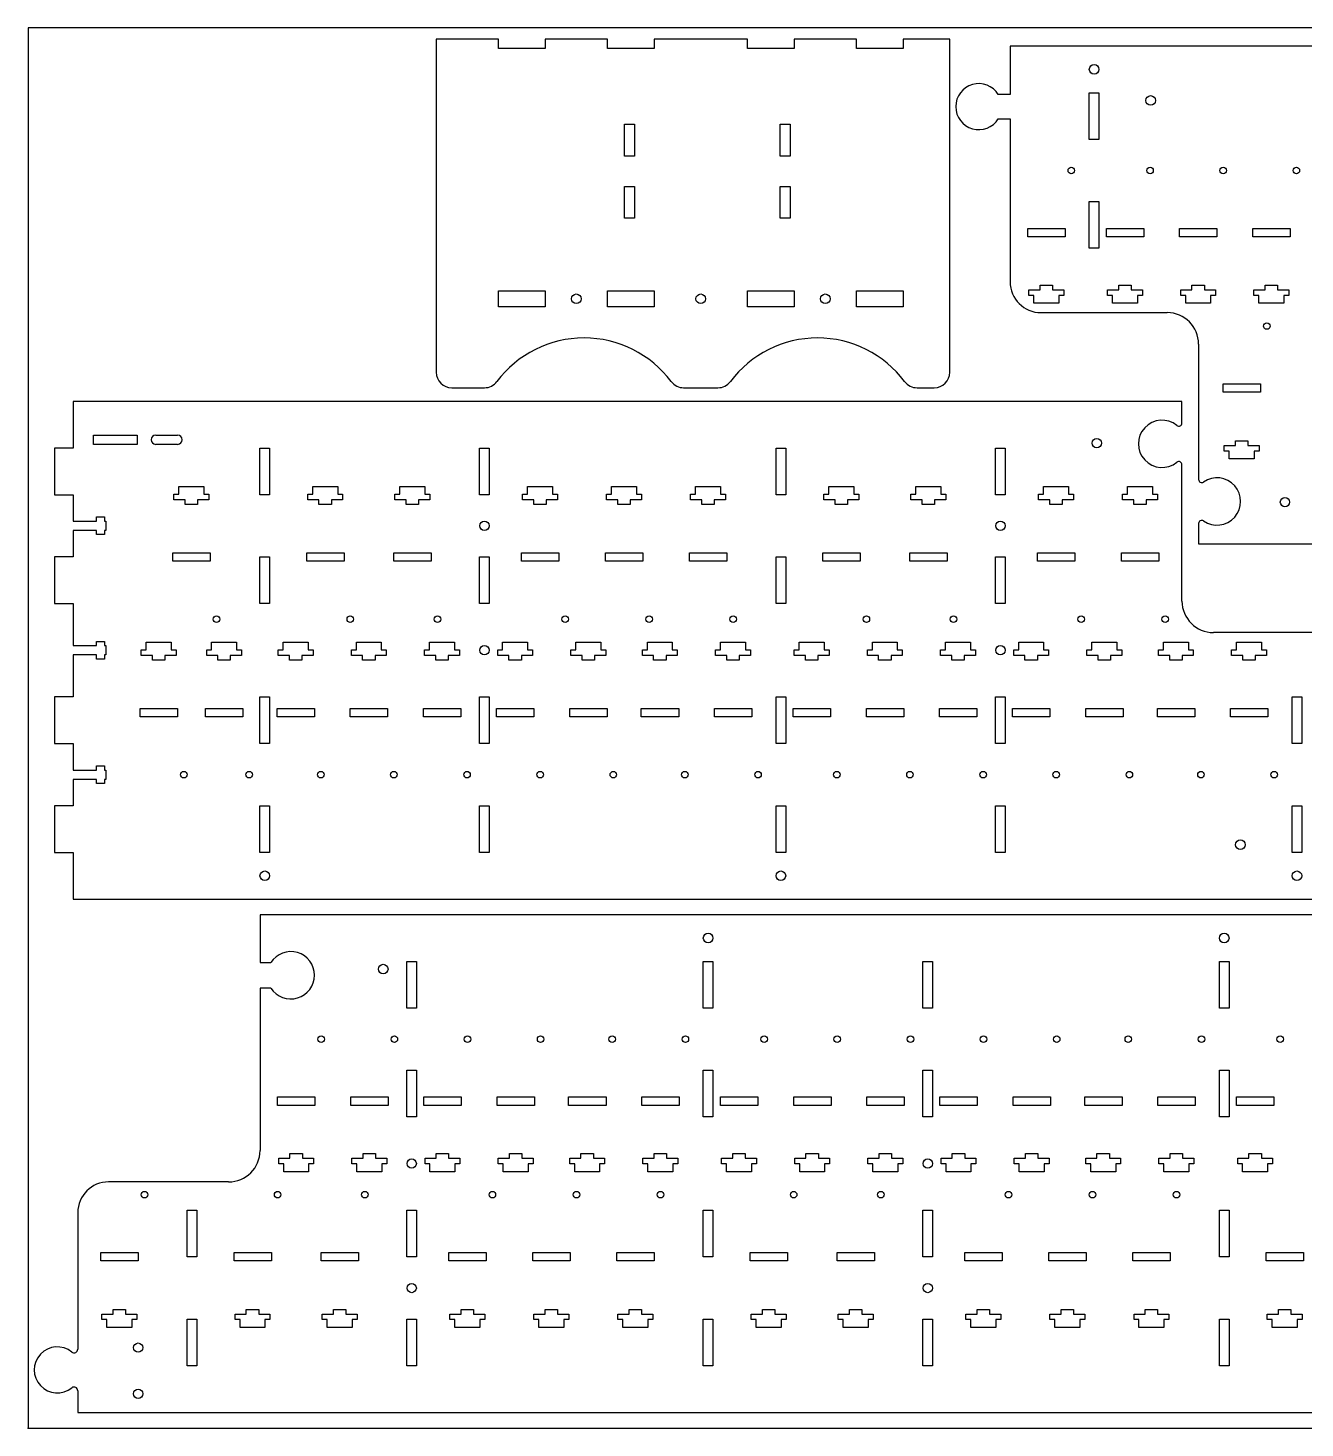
# Model space of a CAD drawing. Header units: centimetres. Extents: x 0 to 80, y 0 to 45.
# Drawn here: x 0 to 41.03, y 0 to 45 of the extents above; entities that cross this region are included whole.
import ezdxf

# ---------------------------------------------------------------- set-up
doc = ezdxf.new("R2010")
doc.units = ezdxf.units.CM
doc.header["$MEASUREMENT"] = 0
doc.layers.add('6mm cut 1 v4_Laser Cutter Base Outline', color=7, linetype='Continuous')
doc.layers.add('6mm cut 1 v4_Sketch4', color=7, linetype='Continuous')

msp = doc.modelspace()

# ---------------------------------------------------------------- linework, layer by layer
at = {"layer": '6mm cut 1 v4_Laser Cutter Base Outline'}
for p, q in [((0, 45), (0, 0)), ((80, 45), (0, 45)), ((0, 0), (80, 0))]:
    msp.add_line(p, q, dxfattribs=at)
msp.add_point((0, 0), dxfattribs=at)
at = {"layer": '6mm cut 1 v4_Sketch4'}
for p, q in [((15.115, 44.636), (13.115, 44.636)), ((13.115, 44.636), (13.115, 33.936)), ((15.115, 44.336), (15.115, 44.636)), ((16.615, 44.636), (16.615, 44.336)), ((18.615, 44.636), (16.615, 44.636)), ((18.615, 44.336), (18.615, 44.636)), ((23.115, 44.636), (20.115, 44.636)), ((20.115, 44.636), (20.115, 44.336)), ((23.115, 44.336), (23.115, 44.636)), ((24.615, 44.636), (24.615, 44.336)), ((26.615, 44.636), (24.615, 44.636)), ((26.615, 44.336), (26.615, 44.636)), ((29.615, 44.636), (28.115, 44.636)), ((28.115, 44.636), (28.115, 44.336)), ((29.615, 33.936), (29.615, 44.636)), ((16.615, 44.336), (15.115, 44.336)), ((20.115, 44.336), (18.615, 44.336)), ((24.615, 44.336), (23.115, 44.336)), ((28.115, 44.336), (26.615, 44.336)), ((31.555, 44.42), (31.555, 42.862)), ((72.8, 44.42), (31.555, 44.42)), ((31.555, 42.862), (31.174, 42.862)), ((34.098, 41.42), (34.098, 42.92)), ((34.098, 42.92), (34.408, 42.92)), ((34.408, 42.92), (34.408, 41.42)), ((19.165, 41.904), (19.485, 41.904)), ((19.165, 40.884), (19.165, 41.904)), ((19.485, 41.904), (19.485, 40.884)), ((24.165, 41.904), (24.485, 41.904)), ((24.165, 40.884), (24.165, 41.904)), ((24.485, 41.904), (24.485, 40.884)), ((31.174, 42.082), (31.555, 42.082)), ((31.555, 42.082), (31.555, 36.841)), ((34.408, 41.42), (34.098, 41.42)), ((19.485, 40.884), (19.165, 40.884)), ((24.485, 40.884), (24.165, 40.884)), ((19.165, 38.884), (19.165, 39.904)), ((19.165, 39.904), (19.485, 39.904)), ((19.485, 39.904), (19.485, 38.884)), ((24.165, 39.904), (24.485, 39.904)), ((24.165, 38.884), (24.165, 39.904)), ((24.485, 39.904), (24.485, 38.884)), ((34.098, 37.92), (34.098, 39.42)), ((34.098, 39.42), (34.408, 39.42)), ((34.408, 39.42), (34.408, 37.92)), ((19.485, 38.884), (19.165, 38.884)), ((24.485, 38.884), (24.165, 38.884)), ((32.12, 38.56), (33.32, 38.56)), ((32.12, 38.29), (32.12, 38.56)), ((33.32, 38.29), (32.12, 38.29)), ((33.32, 38.56), (33.32, 38.29)), ((34.65, 38.56), (35.85, 38.56)), ((34.65, 38.29), (34.65, 38.56)), ((35.85, 38.29), (34.65, 38.29)), ((35.85, 38.56), (35.85, 38.29)), ((37, 38.29), (37, 38.56)), ((37, 38.56), (38.2, 38.56)), ((38.2, 38.29), (37, 38.29)), ((38.2, 38.56), (38.2, 38.29)), ((39.35, 38.29), (39.35, 38.56)), ((39.35, 38.56), (40.55, 38.56)), ((40.55, 38.29), (39.35, 38.29)), ((40.55, 38.56), (40.55, 38.29)), ((34.408, 37.92), (34.098, 37.92)), ((15.115, 36.036), (15.115, 36.556)), ((15.115, 36.556), (16.615, 36.556)), ((16.615, 36.556), (16.615, 36.036)), ((18.615, 36.036), (18.615, 36.556)), ((18.615, 36.556), (20.115, 36.556)), ((20.115, 36.556), (20.115, 36.036)), ((23.115, 36.556), (24.615, 36.556)), ((23.115, 36.036), (23.115, 36.556)), ((24.615, 36.556), (24.615, 36.036)), ((26.615, 36.036), (26.615, 36.556)), ((26.615, 36.556), (28.115, 36.556)), ((28.115, 36.556), (28.115, 36.036)), ((32.155, 36.587), (32.515, 36.587)), ((32.155, 36.407), (32.155, 36.587)), ((32.515, 36.587), (32.515, 36.737)), ((32.515, 36.737), (32.915, 36.737)), ((32.915, 36.737), (32.915, 36.587)), ((32.915, 36.587), (33.275, 36.587)), ((33.275, 36.587), (33.275, 36.407)), ((34.685, 36.587), (35.045, 36.587)), ((34.685, 36.407), (34.685, 36.587)), ((35.045, 36.737), (35.445, 36.737)), ((35.045, 36.587), (35.045, 36.737)), ((35.445, 36.737), (35.445, 36.587)), ((35.445, 36.587), (35.805, 36.587)), ((35.805, 36.587), (35.805, 36.407)), ((37.035, 36.587), (37.395, 36.587)), ((37.035, 36.407), (37.035, 36.587)), ((37.395, 36.587), (37.395, 36.737)), ((37.395, 36.737), (37.795, 36.737)), ((37.795, 36.737), (37.795, 36.587)), ((37.795, 36.587), (38.155, 36.587)), ((38.155, 36.587), (38.155, 36.407)), ((39.385, 36.587), (39.745, 36.587)), ((39.385, 36.407), (39.385, 36.587)), ((39.745, 36.587), (39.745, 36.737)), ((39.745, 36.737), (40.145, 36.737)), ((40.145, 36.737), (40.145, 36.587)), ((40.145, 36.587), (40.505, 36.587)), ((40.505, 36.587), (40.505, 36.407)), ((16.615, 36.036), (15.115, 36.036)), ((20.115, 36.036), (18.615, 36.036)), ((24.615, 36.036), (23.115, 36.036)), ((28.115, 36.036), (26.615, 36.036)), ((32.315, 36.407), (32.155, 36.407)), ((32.315, 36.157), (32.315, 36.407)), ((33.115, 36.157), (32.315, 36.157)), ((33.115, 36.407), (33.115, 36.157)), ((33.275, 36.407), (33.115, 36.407)), ((34.845, 36.407), (34.685, 36.407)), ((34.845, 36.157), (34.845, 36.407)), ((35.645, 36.157), (34.845, 36.157)), ((35.645, 36.407), (35.645, 36.157)), ((35.805, 36.407), (35.645, 36.407)), ((37.195, 36.407), (37.035, 36.407)), ((37.195, 36.157), (37.195, 36.407)), ((37.995, 36.157), (37.195, 36.157)), ((38.155, 36.407), (37.995, 36.407)), ((37.995, 36.407), (37.995, 36.157)), ((39.545, 36.407), (39.385, 36.407)), ((39.545, 36.157), (39.545, 36.407)), ((40.345, 36.157), (39.545, 36.157)), ((40.345, 36.407), (40.345, 36.157)), ((40.505, 36.407), (40.345, 36.407)), ((32.545, 35.851), (36.6, 35.851)), ((37.61, 34.841), (37.61, 30.489)), ((13.615, 33.436), (14.665, 33.436)), ((21.065, 33.436), (22.165, 33.436)), ((28.565, 33.436), (29.115, 33.436)), ((38.4, 33.56), (39.6, 33.56)), ((38.4, 33.29), (38.4, 33.56)), ((39.6, 33.56), (39.6, 33.29)), ((1.455, 33), (1.455, 31.5)), ((37.075, 33), (1.455, 33)), ((37.075, 32.303), (37.075, 33)), ((39.6, 33.29), (38.4, 33.29)), ((2.105, 31.617), (2.105, 31.917)), ((2.105, 31.917), (3.505, 31.917)), ((3.505, 31.617), (2.105, 31.617)), ((3.505, 31.917), (3.505, 31.617)), ((4.105, 31.917), (4.805, 31.917)), ((4.805, 31.617), (4.105, 31.617)), ((24.033, 30), (24.033, 31.5)), ((24.033, 31.5), (24.343, 31.5)), ((24.343, 31.5), (24.343, 30)), ((31.088, 30), (31.088, 31.5)), ((31.088, 31.5), (31.398, 31.5)), ((31.398, 31.5), (31.398, 30)), ((38.434, 31.583), (38.794, 31.583)), ((38.434, 31.403), (38.434, 31.583)), ((38.794, 31.733), (39.194, 31.733)), ((38.794, 31.583), (38.794, 31.733)), ((39.194, 31.733), (39.194, 31.583)), ((39.194, 31.583), (39.554, 31.583)), ((39.554, 31.583), (39.554, 31.403)), ((0.855, 31.5), (0.855, 30)), ((1.455, 31.5), (0.855, 31.5)), ((7.453, 31.5), (7.763, 31.5)), ((7.453, 30), (7.453, 31.5)), ((7.763, 31.5), (7.763, 30)), ((14.508, 30), (14.508, 31.5)), ((14.508, 31.5), (14.818, 31.5)), ((14.818, 31.5), (14.818, 30)), ((38.594, 31.403), (38.434, 31.403)), ((38.594, 31.153), (38.594, 31.403)), ((39.394, 31.153), (38.594, 31.153)), ((39.554, 31.403), (39.394, 31.403)), ((39.394, 31.403), (39.394, 31.153)), ((37.075, 26.579), (37.075, 30.964)), ((4.849, 30.017), (4.849, 30.267)), ((4.849, 30.267), (5.649, 30.267)), ((5.649, 30.267), (5.649, 30.017)), ((9.149, 30.267), (9.949, 30.267)), ((9.149, 30.017), (9.149, 30.267)), ((9.949, 30.267), (9.949, 30.017)), ((11.949, 30.017), (11.949, 30.267)), ((11.949, 30.267), (12.749, 30.267)), ((12.749, 30.267), (12.749, 30.017)), ((16.049, 30.267), (16.849, 30.267)), ((16.049, 30.017), (16.049, 30.267)), ((16.849, 30.267), (16.849, 30.017)), ((18.749, 30.267), (19.549, 30.267)), ((18.749, 30.017), (18.749, 30.267)), ((19.549, 30.267), (19.549, 30.017)), ((21.449, 30.267), (22.249, 30.267)), ((21.449, 30.017), (21.449, 30.267)), ((22.249, 30.267), (22.249, 30.017)), ((25.729, 30.017), (25.729, 30.267)), ((25.729, 30.267), (26.529, 30.267)), ((26.529, 30.267), (26.529, 30.017)), ((28.529, 30.017), (28.529, 30.267)), ((28.529, 30.267), (29.329, 30.267)), ((29.329, 30.267), (29.329, 30.017)), ((32.629, 30.267), (33.429, 30.267)), ((32.629, 30.017), (32.629, 30.267)), ((33.429, 30.267), (33.429, 30.017)), ((35.329, 30.017), (35.329, 30.267)), ((35.329, 30.267), (36.129, 30.267)), ((36.129, 30.267), (36.129, 30.017)), ((0.855, 30), (1.455, 30)), ((1.455, 30), (1.455, 29.15)), ((4.689, 29.837), (4.689, 30.017)), ((4.689, 30.017), (4.849, 30.017)), ((5.049, 29.837), (4.689, 29.837)), ((5.049, 29.687), (5.049, 29.837)), ((5.449, 29.837), (5.449, 29.687)), ((5.809, 29.837), (5.449, 29.837)), ((5.649, 30.017), (5.809, 30.017)), ((5.809, 30.017), (5.809, 29.837)), ((7.763, 30), (7.453, 30)), ((8.989, 30.017), (9.149, 30.017)), ((8.989, 29.837), (8.989, 30.017)), ((9.349, 29.837), (8.989, 29.837)), ((9.349, 29.687), (9.349, 29.837)), ((9.749, 29.837), (9.749, 29.687)), ((10.109, 29.837), (9.749, 29.837)), ((9.949, 30.017), (10.109, 30.017)), ((10.109, 30.017), (10.109, 29.837)), ((11.789, 30.017), (11.949, 30.017)), ((11.789, 29.837), (11.789, 30.017)), ((12.149, 29.837), (11.789, 29.837)), ((12.149, 29.687), (12.149, 29.837)), ((12.909, 29.837), (12.549, 29.837)), ((12.549, 29.837), (12.549, 29.687)), ((12.749, 30.017), (12.909, 30.017)), ((12.909, 30.017), (12.909, 29.837)), ((14.818, 30), (14.508, 30)), ((15.889, 29.837), (15.889, 30.017)), ((15.889, 30.017), (16.049, 30.017)), ((16.249, 29.837), (15.889, 29.837)), ((16.249, 29.687), (16.249, 29.837)), ((16.649, 29.837), (16.649, 29.687)), ((17.009, 29.837), (16.649, 29.837)), ((16.849, 30.017), (17.009, 30.017)), ((17.009, 30.017), (17.009, 29.837)), ((18.589, 29.837), (18.589, 30.017)), ((18.589, 30.017), (18.749, 30.017)), ((18.949, 29.837), (18.589, 29.837)), ((18.949, 29.687), (18.949, 29.837)), ((19.709, 29.837), (19.349, 29.837)), ((19.349, 29.837), (19.349, 29.687)), ((19.549, 30.017), (19.709, 30.017)), ((19.709, 30.017), (19.709, 29.837)), ((21.289, 29.837), (21.289, 30.017)), ((21.289, 30.017), (21.449, 30.017)), ((21.649, 29.837), (21.289, 29.837)), ((21.649, 29.687), (21.649, 29.837)), ((22.409, 29.837), (22.049, 29.837)), ((22.049, 29.837), (22.049, 29.687)), ((22.249, 30.017), (22.409, 30.017)), ((22.409, 30.017), (22.409, 29.837)), ((24.343, 30), (24.033, 30)), ((25.569, 29.837), (25.569, 30.017)), ((25.569, 30.017), (25.729, 30.017)), ((25.929, 29.837), (25.569, 29.837)), ((25.929, 29.687), (25.929, 29.837)), ((26.689, 29.837), (26.329, 29.837)), ((26.329, 29.837), (26.329, 29.687)), ((26.529, 30.017), (26.689, 30.017)), ((26.689, 30.017), (26.689, 29.837)), ((28.369, 30.017), (28.529, 30.017)), ((28.369, 29.837), (28.369, 30.017)), ((28.729, 29.837), (28.369, 29.837)), ((28.729, 29.687), (28.729, 29.837)), ((29.129, 29.837), (29.129, 29.687)), ((29.489, 29.837), (29.129, 29.837)), ((29.329, 30.017), (29.489, 30.017)), ((29.489, 30.017), (29.489, 29.837)), ((31.398, 30), (31.088, 30)), ((32.469, 29.837), (32.469, 30.017)), ((32.469, 30.017), (32.629, 30.017)), ((32.829, 29.837), (32.469, 29.837)), ((32.829, 29.687), (32.829, 29.837)), ((33.589, 29.837), (33.229, 29.837)), ((33.229, 29.837), (33.229, 29.687)), ((33.429, 30.017), (33.589, 30.017)), ((33.589, 30.017), (33.589, 29.837)), ((35.169, 30.017), (35.329, 30.017)), ((35.169, 29.837), (35.169, 30.017)), ((35.529, 29.837), (35.169, 29.837)), ((35.529, 29.687), (35.529, 29.837)), ((36.289, 29.837), (35.929, 29.837)), ((35.929, 29.837), (35.929, 29.687)), ((36.129, 30.017), (36.289, 30.017)), ((36.289, 30.017), (36.289, 29.837)), ((2.205, 29.285), (2.455, 29.285)), ((2.205, 29.15), (2.205, 29.285)), ((2.455, 29.285), (2.455, 29.15)), ((5.449, 29.687), (5.049, 29.687)), ((9.749, 29.687), (9.349, 29.687)), ((12.549, 29.687), (12.149, 29.687)), ((16.649, 29.687), (16.249, 29.687)), ((19.349, 29.687), (18.949, 29.687)), ((22.049, 29.687), (21.649, 29.687)), ((26.329, 29.687), (25.929, 29.687)), ((29.129, 29.687), (28.729, 29.687)), ((33.229, 29.687), (32.829, 29.687)), ((35.929, 29.687), (35.529, 29.687)), ((1.455, 29.15), (2.205, 29.15)), ((1.455, 28.85), (1.455, 28)), ((2.205, 28.85), (1.455, 28.85)), ((2.205, 28.715), (2.205, 28.85)), ((2.455, 29.15), (2.505, 29.15)), ((2.455, 28.85), (2.455, 28.715)), ((2.505, 28.85), (2.455, 28.85)), ((2.505, 29.15), (2.505, 29)), ((2.505, 29), (2.505, 28.85)), ((37.61, 29.075), (37.61, 28.42)), ((2.455, 28.715), (2.205, 28.715)), ((37.61, 28.42), (72.8, 28.42)), ((1.455, 28), (0.855, 28)), ((0.855, 28), (0.855, 26.5)), ((4.655, 28.13), (5.855, 28.13)), ((4.655, 27.86), (4.655, 28.13)), ((5.855, 28.13), (5.855, 27.86)), ((7.453, 26.5), (7.453, 28)), ((7.453, 28), (7.763, 28)), ((7.763, 28), (7.763, 26.5)), ((8.955, 28.13), (10.155, 28.13)), ((8.955, 27.86), (8.955, 28.13)), ((10.155, 28.13), (10.155, 27.86)), ((11.755, 27.86), (11.755, 28.13)), ((11.755, 28.13), (12.955, 28.13)), ((12.955, 28.13), (12.955, 27.86)), ((14.508, 28), (14.818, 28)), ((14.508, 26.5), (14.508, 28)), ((14.818, 28), (14.818, 26.5)), ((15.855, 27.86), (15.855, 28.13)), ((15.855, 28.13), (17.055, 28.13)), ((17.055, 28.13), (17.055, 27.86)), ((18.555, 28.13), (19.755, 28.13)), ((18.555, 27.86), (18.555, 28.13)), ((19.755, 28.13), (19.755, 27.86)), ((21.255, 27.86), (21.255, 28.13)), ((21.255, 28.13), (22.455, 28.13)), ((22.455, 28.13), (22.455, 27.86)), ((24.033, 26.5), (24.033, 28)), ((24.033, 28), (24.343, 28)), ((24.343, 28), (24.343, 26.5)), ((25.535, 27.86), (25.535, 28.13)), ((25.535, 28.13), (26.735, 28.13)), ((26.735, 28.13), (26.735, 27.86)), ((28.335, 28.13), (29.535, 28.13)), ((28.335, 27.86), (28.335, 28.13)), ((29.535, 28.13), (29.535, 27.86)), ((31.088, 26.5), (31.088, 28)), ((31.088, 28), (31.398, 28)), ((31.398, 28), (31.398, 26.5)), ((32.435, 28.13), (33.635, 28.13)), ((32.435, 27.86), (32.435, 28.13)), ((33.635, 28.13), (33.635, 27.86)), ((35.135, 28.13), (36.335, 28.13)), ((35.135, 27.86), (35.135, 28.13)), ((36.335, 28.13), (36.335, 27.86)), ((5.855, 27.86), (4.655, 27.86)), ((10.155, 27.86), (8.955, 27.86)), ((12.955, 27.86), (11.755, 27.86)), ((17.055, 27.86), (15.855, 27.86)), ((19.755, 27.86), (18.555, 27.86)), ((22.455, 27.86), (21.255, 27.86)), ((26.735, 27.86), (25.535, 27.86)), ((29.535, 27.86), (28.335, 27.86)), ((33.635, 27.86), (32.435, 27.86)), ((36.335, 27.86), (35.135, 27.86)), ((0.855, 26.5), (1.455, 26.5)), ((1.455, 26.5), (1.455, 25.15)), ((7.763, 26.5), (7.453, 26.5)), ((14.818, 26.5), (14.508, 26.5)), ((24.343, 26.5), (24.033, 26.5)), ((31.398, 26.5), (31.088, 26.5)), ((2.205, 25.285), (2.455, 25.285)), ((2.205, 25.15), (2.205, 25.285)), ((2.455, 25.285), (2.455, 25.15)), ((3.8, 25.262), (4.6, 25.262)), ((3.8, 25.012), (3.8, 25.262)), ((4.6, 25.262), (4.6, 25.012)), ((5.9, 25.262), (6.7, 25.262)), ((5.9, 25.012), (5.9, 25.262)), ((6.7, 25.262), (6.7, 25.012)), ((8.2, 25.012), (8.2, 25.262)), ((8.2, 25.262), (9, 25.262)), ((9, 25.262), (9, 25.012)), ((10.55, 25.262), (11.35, 25.262)), ((10.55, 25.012), (10.55, 25.262)), ((11.35, 25.262), (11.35, 25.012)), ((12.9, 25.012), (12.9, 25.262)), ((12.9, 25.262), (13.7, 25.262)), ((13.7, 25.262), (13.7, 25.012)), ((15.25, 25.012), (15.25, 25.262)), ((15.25, 25.262), (16.05, 25.262)), ((16.05, 25.262), (16.05, 25.012)), ((17.6, 25.012), (17.6, 25.262)), ((17.6, 25.262), (18.4, 25.262)), ((18.4, 25.262), (18.4, 25.012)), ((19.9, 25.012), (19.9, 25.262)), ((19.9, 25.262), (20.7, 25.262)), ((20.7, 25.262), (20.7, 25.012)), ((22.25, 25.012), (22.25, 25.262)), ((22.25, 25.262), (23.05, 25.262)), ((23.05, 25.262), (23.05, 25.012)), ((24.78, 25.262), (25.58, 25.262)), ((24.78, 25.012), (24.78, 25.262)), ((25.58, 25.262), (25.58, 25.012)), ((27.13, 25.012), (27.13, 25.262)), ((27.13, 25.262), (27.93, 25.262)), ((27.93, 25.262), (27.93, 25.012)), ((29.48, 25.012), (29.48, 25.262)), ((29.48, 25.262), (30.28, 25.262)), ((30.28, 25.262), (30.28, 25.012)), ((31.83, 25.262), (32.63, 25.262)), ((31.83, 25.012), (31.83, 25.262)), ((32.63, 25.262), (32.63, 25.012)), ((34.18, 25.012), (34.18, 25.262)), ((34.18, 25.262), (34.98, 25.262)), ((34.98, 25.262), (34.98, 25.012)), ((36.48, 25.012), (36.48, 25.262)), ((36.48, 25.262), (37.28, 25.262)), ((37.28, 25.262), (37.28, 25.012)), ((41.94, 25.569), (38.085, 25.569)), ((38.83, 25.262), (39.63, 25.262)), ((38.83, 25.012), (38.83, 25.262)), ((39.63, 25.262), (39.63, 25.012)), ((1.455, 25.15), (2.205, 25.15)), ((1.455, 24.85), (1.455, 23.5)), ((2.205, 24.85), (1.455, 24.85)), ((2.205, 24.715), (2.205, 24.85)), ((2.455, 25.15), (2.505, 25.15)), ((2.455, 24.85), (2.455, 24.715)), ((2.505, 24.85), (2.455, 24.85)), ((2.505, 25.15), (2.505, 25)), ((2.505, 25), (2.505, 24.85)), ((3.64, 25.012), (3.8, 25.012)), ((3.64, 24.832), (3.64, 25.012)), ((4, 24.832), (3.64, 24.832)), ((4, 24.682), (4, 24.832)), ((4.4, 24.832), (4.4, 24.682)), ((4.76, 24.832), (4.4, 24.832)), ((4.6, 25.012), (4.76, 25.012)), ((4.76, 25.012), (4.76, 24.832)), ((5.74, 24.832), (5.74, 25.012)), ((5.74, 25.012), (5.9, 25.012)), ((6.1, 24.832), (5.74, 24.832)), ((6.1, 24.682), (6.1, 24.832)), ((6.5, 24.832), (6.5, 24.682)), ((6.86, 24.832), (6.5, 24.832)), ((6.7, 25.012), (6.86, 25.012)), ((6.86, 25.012), (6.86, 24.832)), ((8.04, 25.012), (8.2, 25.012)), ((8.04, 24.832), (8.04, 25.012)), ((8.4, 24.832), (8.04, 24.832)), ((8.4, 24.682), (8.4, 24.832)), ((9.16, 24.832), (8.8, 24.832)), ((8.8, 24.832), (8.8, 24.682)), ((9, 25.012), (9.16, 25.012)), ((9.16, 25.012), (9.16, 24.832)), ((10.39, 25.012), (10.55, 25.012)), ((10.39, 24.832), (10.39, 25.012)), ((10.75, 24.832), (10.39, 24.832)), ((10.75, 24.682), (10.75, 24.832)), ((11.15, 24.832), (11.15, 24.682)), ((11.51, 24.832), (11.15, 24.832)), ((11.35, 25.012), (11.51, 25.012)), ((11.51, 25.012), (11.51, 24.832)), ((12.74, 25.012), (12.9, 25.012)), ((12.74, 24.832), (12.74, 25.012)), ((13.1, 24.832), (12.74, 24.832)), ((13.1, 24.682), (13.1, 24.832)), ((13.86, 24.832), (13.5, 24.832)), ((13.5, 24.832), (13.5, 24.682)), ((13.7, 25.012), (13.86, 25.012)), ((13.86, 25.012), (13.86, 24.832)), ((15.09, 24.832), (15.09, 25.012)), ((15.09, 25.012), (15.25, 25.012)), ((15.45, 24.832), (15.09, 24.832)), ((15.45, 24.682), (15.45, 24.832)), ((16.21, 24.832), (15.85, 24.832)), ((15.85, 24.832), (15.85, 24.682)), ((16.05, 25.012), (16.21, 25.012)), ((16.21, 25.012), (16.21, 24.832)), ((17.44, 25.012), (17.6, 25.012)), ((17.44, 24.832), (17.44, 25.012)), ((17.8, 24.832), (17.44, 24.832)), ((17.8, 24.682), (17.8, 24.832)), ((18.2, 24.832), (18.2, 24.682)), ((18.56, 24.832), (18.2, 24.832)), ((18.4, 25.012), (18.56, 25.012)), ((18.56, 25.012), (18.56, 24.832)), ((19.74, 25.012), (19.9, 25.012)), ((19.74, 24.832), (19.74, 25.012)), ((20.1, 24.832), (19.74, 24.832)), ((20.1, 24.682), (20.1, 24.832)), ((20.86, 24.832), (20.5, 24.832)), ((20.5, 24.832), (20.5, 24.682)), ((20.7, 25.012), (20.86, 25.012)), ((20.86, 25.012), (20.86, 24.832)), ((22.09, 24.832), (22.09, 25.012)), ((22.09, 25.012), (22.25, 25.012)), ((22.45, 24.832), (22.09, 24.832)), ((22.45, 24.682), (22.45, 24.832)), ((23.21, 24.832), (22.85, 24.832)), ((22.85, 24.832), (22.85, 24.682)), ((23.05, 25.012), (23.21, 25.012)), ((23.21, 25.012), (23.21, 24.832)), ((24.62, 24.832), (24.62, 25.012)), ((24.62, 25.012), (24.78, 25.012)), ((24.98, 24.832), (24.62, 24.832)), ((24.98, 24.682), (24.98, 24.832)), ((25.38, 24.832), (25.38, 24.682)), ((25.74, 24.832), (25.38, 24.832)), ((25.58, 25.012), (25.74, 25.012)), ((25.74, 25.012), (25.74, 24.832)), ((26.97, 25.012), (27.13, 25.012)), ((26.97, 24.832), (26.97, 25.012)), ((27.33, 24.832), (26.97, 24.832)), ((27.33, 24.682), (27.33, 24.832)), ((27.73, 24.832), (27.73, 24.682)), ((28.09, 24.832), (27.73, 24.832)), ((27.93, 25.012), (28.09, 25.012)), ((28.09, 25.012), (28.09, 24.832)), ((29.32, 25.012), (29.48, 25.012)), ((29.32, 24.832), (29.32, 25.012)), ((29.68, 24.832), (29.32, 24.832)), ((29.68, 24.682), (29.68, 24.832)), ((30.44, 24.832), (30.08, 24.832)), ((30.08, 24.832), (30.08, 24.682)), ((30.28, 25.012), (30.44, 25.012)), ((30.44, 25.012), (30.44, 24.832)), ((31.67, 24.832), (31.67, 25.012)), ((31.67, 25.012), (31.83, 25.012)), ((32.03, 24.832), (31.67, 24.832)), ((32.03, 24.682), (32.03, 24.832)), ((32.43, 24.832), (32.43, 24.682)), ((32.79, 24.832), (32.43, 24.832)), ((32.63, 25.012), (32.79, 25.012)), ((32.79, 25.012), (32.79, 24.832)), ((34.02, 25.012), (34.18, 25.012)), ((34.02, 24.832), (34.02, 25.012)), ((34.38, 24.832), (34.02, 24.832)), ((34.38, 24.682), (34.38, 24.832)), ((35.14, 24.832), (34.78, 24.832)), ((34.78, 24.832), (34.78, 24.682)), ((34.98, 25.012), (35.14, 25.012)), ((35.14, 25.012), (35.14, 24.832)), ((36.32, 25.012), (36.48, 25.012)), ((36.32, 24.832), (36.32, 25.012)), ((36.68, 24.832), (36.32, 24.832)), ((36.68, 24.682), (36.68, 24.832)), ((37.44, 24.832), (37.08, 24.832)), ((37.08, 24.832), (37.08, 24.682)), ((37.28, 25.012), (37.44, 25.012)), ((37.44, 25.012), (37.44, 24.832)), ((38.67, 25.012), (38.83, 25.012)), ((38.67, 24.832), (38.67, 25.012)), ((39.03, 24.832), (38.67, 24.832)), ((39.03, 24.682), (39.03, 24.832)), ((39.79, 24.832), (39.43, 24.832)), ((39.43, 24.832), (39.43, 24.682)), ((39.63, 25.012), (39.79, 25.012)), ((39.79, 25.012), (39.79, 24.832)), ((2.455, 24.715), (2.205, 24.715)), ((4.4, 24.682), (4, 24.682)), ((6.5, 24.682), (6.1, 24.682)), ((8.8, 24.682), (8.4, 24.682)), ((11.15, 24.682), (10.75, 24.682)), ((13.5, 24.682), (13.1, 24.682)), ((15.85, 24.682), (15.45, 24.682)), ((18.2, 24.682), (17.8, 24.682)), ((20.5, 24.682), (20.1, 24.682)), ((22.85, 24.682), (22.45, 24.682)), ((25.38, 24.682), (24.98, 24.682)), ((27.73, 24.682), (27.33, 24.682)), ((30.08, 24.682), (29.68, 24.682)), ((32.43, 24.682), (32.03, 24.682)), ((34.78, 24.682), (34.38, 24.682)), ((37.08, 24.682), (36.68, 24.682)), ((39.43, 24.682), (39.03, 24.682)), ((0.855, 23.5), (0.855, 22)), ((1.455, 23.5), (0.855, 23.5)), ((7.453, 22), (7.453, 23.5)), ((7.453, 23.5), (7.763, 23.5)), ((7.763, 23.5), (7.763, 22)), ((14.508, 23.5), (14.818, 23.5)), ((14.508, 22), (14.508, 23.5)), ((14.818, 23.5), (14.818, 22)), ((24.033, 22), (24.033, 23.5)), ((24.033, 23.5), (24.343, 23.5)), ((24.343, 23.5), (24.343, 22)), ((31.088, 23.5), (31.398, 23.5)), ((31.088, 22), (31.088, 23.5)), ((31.398, 23.5), (31.398, 22)), ((40.613, 23.5), (40.923, 23.5)), ((40.613, 22), (40.613, 23.5)), ((40.923, 23.5), (40.923, 22)), ((3.605, 22.86), (3.605, 23.13)), ((3.605, 23.13), (4.805, 23.13)), ((4.805, 23.13), (4.805, 22.86)), ((5.705, 23.13), (6.905, 23.13)), ((5.705, 22.86), (5.705, 23.13)), ((6.905, 23.13), (6.905, 22.86)), ((8.005, 23.13), (9.205, 23.13)), ((8.005, 22.86), (8.005, 23.13)), ((9.205, 23.13), (9.205, 22.86)), ((10.355, 23.13), (11.555, 23.13)), ((10.355, 22.86), (10.355, 23.13)), ((11.555, 23.13), (11.555, 22.86)), ((12.705, 22.86), (12.705, 23.13)), ((12.705, 23.13), (13.905, 23.13)), ((13.905, 23.13), (13.905, 22.86)), ((15.055, 23.13), (16.255, 23.13)), ((15.055, 22.86), (15.055, 23.13)), ((16.255, 23.13), (16.255, 22.86)), ((17.405, 22.86), (17.405, 23.13)), ((17.405, 23.13), (18.605, 23.13)), ((18.605, 23.13), (18.605, 22.86)), ((19.705, 23.13), (20.905, 23.13)), ((19.705, 22.86), (19.705, 23.13)), ((20.905, 23.13), (20.905, 22.86)), ((22.055, 22.86), (22.055, 23.13)), ((22.055, 23.13), (23.255, 23.13)), ((23.255, 23.13), (23.255, 22.86)), ((24.585, 23.13), (25.785, 23.13)), ((24.585, 22.86), (24.585, 23.13)), ((25.785, 23.13), (25.785, 22.86)), ((26.935, 23.13), (28.135, 23.13)), ((26.935, 22.86), (26.935, 23.13)), ((28.135, 23.13), (28.135, 22.86)), ((29.285, 22.86), (29.285, 23.13)), ((29.285, 23.13), (30.485, 23.13)), ((30.485, 23.13), (30.485, 22.86)), ((31.635, 23.13), (32.835, 23.13)), ((31.635, 22.86), (31.635, 23.13)), ((32.835, 23.13), (32.835, 22.86)), ((33.985, 23.13), (35.185, 23.13)), ((33.985, 22.86), (33.985, 23.13)), ((35.185, 23.13), (35.185, 22.86)), ((36.285, 22.86), (36.285, 23.13)), ((36.285, 23.13), (37.485, 23.13)), ((37.485, 23.13), (37.485, 22.86)), ((38.635, 22.86), (38.635, 23.13)), ((38.635, 23.13), (39.835, 23.13)), ((39.835, 23.13), (39.835, 22.86)), ((4.805, 22.86), (3.605, 22.86)), ((6.905, 22.86), (5.705, 22.86)), ((9.205, 22.86), (8.005, 22.86)), ((11.555, 22.86), (10.355, 22.86)), ((13.905, 22.86), (12.705, 22.86)), ((16.255, 22.86), (15.055, 22.86)), ((18.605, 22.86), (17.405, 22.86)), ((20.905, 22.86), (19.705, 22.86)), ((23.255, 22.86), (22.055, 22.86)), ((25.785, 22.86), (24.585, 22.86)), ((28.135, 22.86), (26.935, 22.86)), ((30.485, 22.86), (29.285, 22.86)), ((32.835, 22.86), (31.635, 22.86)), ((35.185, 22.86), (33.985, 22.86)), ((37.485, 22.86), (36.285, 22.86)), ((39.835, 22.86), (38.635, 22.86)), ((0.855, 22), (1.455, 22)), ((1.455, 22), (1.455, 21.15)), ((7.763, 22), (7.453, 22)), ((14.818, 22), (14.508, 22)), ((24.343, 22), (24.033, 22)), ((31.398, 22), (31.088, 22)), ((40.923, 22), (40.613, 22)), ((2.205, 21.285), (2.455, 21.285)), ((2.205, 21.15), (2.205, 21.285)), ((2.455, 21.285), (2.455, 21.15)), ((1.455, 21.15), (2.205, 21.15)), ((1.455, 20.85), (1.455, 20)), ((2.205, 20.85), (1.455, 20.85)), ((2.205, 20.715), (2.205, 20.85)), ((2.455, 20.715), (2.205, 20.715)), ((2.455, 21.15), (2.505, 21.15)), ((2.505, 20.85), (2.455, 20.85)), ((2.455, 20.85), (2.455, 20.715)), ((2.505, 21.15), (2.505, 21)), ((2.505, 21), (2.505, 20.85)), ((1.455, 20), (0.855, 20)), ((0.855, 20), (0.855, 18.5)), ((7.453, 20), (7.763, 20)), ((7.453, 18.5), (7.453, 20)), ((7.763, 20), (7.763, 18.5)), ((14.508, 18.5), (14.508, 20)), ((14.508, 20), (14.818, 20)), ((14.818, 20), (14.818, 18.5)), ((24.033, 20), (24.343, 20)), ((24.033, 18.5), (24.033, 20)), ((24.343, 20), (24.343, 18.5)), ((31.088, 18.5), (31.088, 20)), ((31.088, 20), (31.398, 20)), ((31.398, 20), (31.398, 18.5)), ((40.613, 18.5), (40.613, 20)), ((40.613, 20), (40.923, 20)), ((40.923, 20), (40.923, 18.5)), ((0.855, 18.5), (1.455, 18.5)), ((1.455, 18.5), (1.455, 17)), ((7.763, 18.5), (7.453, 18.5)), ((14.818, 18.5), (14.508, 18.5)), ((24.343, 18.5), (24.033, 18.5)), ((31.398, 18.5), (31.088, 18.5)), ((40.923, 18.5), (40.613, 18.5)), ((1.455, 17), (42.93, 17)), ((7.455, 16.5), (7.455, 14.962)), ((52.295, 16.5), (7.455, 16.5)), ((7.455, 14.962), (7.805, 14.962)), ((12.172, 15), (12.482, 15)), ((12.172, 13.5), (12.172, 15)), ((12.482, 15), (12.482, 13.5)), ((21.697, 13.5), (21.697, 15)), ((21.697, 15), (22.007, 15)), ((22.007, 15), (22.007, 13.5)), ((28.752, 15), (29.062, 15)), ((28.752, 13.5), (28.752, 15)), ((29.062, 15), (29.062, 13.5)), ((38.277, 13.5), (38.277, 15)), ((38.277, 15), (38.587, 15)), ((38.587, 15), (38.587, 13.5)), ((7.455, 14.142), (7.455, 8.921)), ((7.805, 14.142), (7.455, 14.142)), ((12.482, 13.5), (12.172, 13.5)), ((22.007, 13.5), (21.697, 13.5)), ((29.062, 13.5), (28.752, 13.5)), ((38.587, 13.5), (38.277, 13.5)), ((12.172, 11.5), (12.482, 11.5)), ((12.172, 10), (12.172, 11.5)), ((12.482, 11.5), (12.482, 10)), ((21.697, 11.5), (22.007, 11.5)), ((21.697, 10), (21.697, 11.5)), ((22.007, 11.5), (22.007, 10)), ((28.752, 10), (28.752, 11.5)), ((28.752, 11.5), (29.062, 11.5)), ((29.062, 11.5), (29.062, 10)), ((38.277, 11.5), (38.587, 11.5)), ((38.277, 10), (38.277, 11.5)), ((38.587, 11.5), (38.587, 10)), ((8.02, 10.37), (8.02, 10.64)), ((8.02, 10.64), (9.22, 10.64)), ((9.22, 10.37), (8.02, 10.37)), ((9.22, 10.64), (9.22, 10.37)), ((10.37, 10.64), (11.57, 10.64)), ((10.37, 10.37), (10.37, 10.64)), ((11.57, 10.37), (10.37, 10.37)), ((11.57, 10.64), (11.57, 10.37)), ((12.72, 10.64), (13.92, 10.64)), ((12.72, 10.37), (12.72, 10.64)), ((13.92, 10.37), (12.72, 10.37)), ((13.92, 10.64), (13.92, 10.37)), ((15.07, 10.64), (16.27, 10.64)), ((15.07, 10.37), (15.07, 10.64)), ((16.27, 10.37), (15.07, 10.37)), ((16.27, 10.64), (16.27, 10.37)), ((17.37, 10.64), (18.57, 10.64)), ((17.37, 10.37), (17.37, 10.64)), ((18.57, 10.37), (17.37, 10.37)), ((18.57, 10.64), (18.57, 10.37)), ((19.72, 10.64), (20.92, 10.64)), ((19.72, 10.37), (19.72, 10.64)), ((20.92, 10.37), (19.72, 10.37)), ((20.92, 10.64), (20.92, 10.37)), ((22.25, 10.64), (23.45, 10.64)), ((22.25, 10.37), (22.25, 10.64)), ((23.45, 10.37), (22.25, 10.37)), ((23.45, 10.64), (23.45, 10.37)), ((24.6, 10.37), (24.6, 10.64)), ((24.6, 10.64), (25.8, 10.64)), ((25.8, 10.37), (24.6, 10.37)), ((25.8, 10.64), (25.8, 10.37)), ((26.95, 10.64), (28.15, 10.64)), ((26.95, 10.37), (26.95, 10.64)), ((28.15, 10.37), (26.95, 10.37)), ((28.15, 10.64), (28.15, 10.37)), ((29.3, 10.64), (30.5, 10.64)), ((29.3, 10.37), (29.3, 10.64)), ((30.5, 10.37), (29.3, 10.37)), ((30.5, 10.64), (30.5, 10.37)), ((31.65, 10.64), (32.85, 10.64)), ((31.65, 10.37), (31.65, 10.64)), ((32.85, 10.37), (31.65, 10.37)), ((32.85, 10.64), (32.85, 10.37)), ((33.95, 10.64), (35.15, 10.64)), ((33.95, 10.37), (33.95, 10.64)), ((35.15, 10.37), (33.95, 10.37)), ((35.15, 10.64), (35.15, 10.37)), ((36.3, 10.64), (37.5, 10.64)), ((36.3, 10.37), (36.3, 10.64)), ((37.5, 10.37), (36.3, 10.37)), ((37.5, 10.64), (37.5, 10.37)), ((38.83, 10.37), (38.83, 10.64)), ((38.83, 10.64), (40.03, 10.64)), ((40.03, 10.37), (38.83, 10.37)), ((40.03, 10.64), (40.03, 10.37)), ((12.482, 10), (12.172, 10)), ((22.007, 10), (21.697, 10)), ((29.062, 10), (28.752, 10)), ((38.587, 10), (38.277, 10)), ((8.055, 8.668), (8.415, 8.668)), ((8.055, 8.488), (8.055, 8.668)), ((8.415, 8.818), (8.815, 8.818)), ((8.415, 8.668), (8.415, 8.818)), ((8.815, 8.818), (8.815, 8.668)), ((8.815, 8.668), (9.175, 8.668)), ((9.175, 8.668), (9.175, 8.488)), ((10.405, 8.488), (10.405, 8.668)), ((10.405, 8.668), (10.765, 8.668)), ((10.765, 8.818), (11.165, 8.818)), ((10.765, 8.668), (10.765, 8.818)), ((11.165, 8.818), (11.165, 8.668)), ((11.165, 8.668), (11.525, 8.668)), ((11.525, 8.668), (11.525, 8.488)), ((12.755, 8.668), (13.115, 8.668)), ((12.755, 8.488), (12.755, 8.668)), ((13.115, 8.818), (13.515, 8.818)), ((13.115, 8.668), (13.115, 8.818)), ((13.515, 8.818), (13.515, 8.668)), ((13.515, 8.668), (13.875, 8.668)), ((13.875, 8.668), (13.875, 8.488)), ((15.105, 8.668), (15.465, 8.668)), ((15.105, 8.488), (15.105, 8.668)), ((15.465, 8.818), (15.865, 8.818)), ((15.465, 8.668), (15.465, 8.818)), ((15.865, 8.818), (15.865, 8.668)), ((15.865, 8.668), (16.225, 8.668)), ((16.225, 8.668), (16.225, 8.488)), ((17.405, 8.668), (17.765, 8.668)), ((17.405, 8.488), (17.405, 8.668)), ((17.765, 8.818), (18.165, 8.818)), ((17.765, 8.668), (17.765, 8.818)), ((18.165, 8.818), (18.165, 8.668)), ((18.165, 8.668), (18.525, 8.668)), ((18.525, 8.668), (18.525, 8.488)), ((19.755, 8.668), (20.115, 8.668)), ((19.755, 8.488), (19.755, 8.668)), ((20.115, 8.818), (20.515, 8.818)), ((20.115, 8.668), (20.115, 8.818)), ((20.515, 8.818), (20.515, 8.668)), ((20.515, 8.668), (20.875, 8.668)), ((20.875, 8.668), (20.875, 8.488)), ((22.285, 8.668), (22.645, 8.668)), ((22.285, 8.488), (22.285, 8.668)), ((22.645, 8.818), (23.045, 8.818)), ((22.645, 8.668), (22.645, 8.818)), ((23.045, 8.818), (23.045, 8.668)), ((23.045, 8.668), (23.405, 8.668)), ((23.405, 8.668), (23.405, 8.488)), ((24.635, 8.668), (24.995, 8.668)), ((24.635, 8.488), (24.635, 8.668)), ((24.995, 8.668), (24.995, 8.818)), ((24.995, 8.818), (25.395, 8.818)), ((25.395, 8.818), (25.395, 8.668)), ((25.395, 8.668), (25.755, 8.668)), ((25.755, 8.668), (25.755, 8.488)), ((26.985, 8.668), (27.345, 8.668)), ((26.985, 8.488), (26.985, 8.668)), ((27.345, 8.818), (27.745, 8.818)), ((27.345, 8.668), (27.345, 8.818)), ((27.745, 8.818), (27.745, 8.668)), ((27.745, 8.668), (28.105, 8.668)), ((28.105, 8.668), (28.105, 8.488)), ((29.335, 8.488), (29.335, 8.668)), ((29.335, 8.668), (29.695, 8.668)), ((29.695, 8.818), (30.095, 8.818)), ((29.695, 8.668), (29.695, 8.818)), ((30.095, 8.818), (30.095, 8.668)), ((30.095, 8.668), (30.455, 8.668)), ((30.455, 8.668), (30.455, 8.488)), ((31.685, 8.668), (32.045, 8.668)), ((31.685, 8.488), (31.685, 8.668)), ((32.045, 8.818), (32.445, 8.818)), ((32.045, 8.668), (32.045, 8.818)), ((32.445, 8.818), (32.445, 8.668)), ((32.445, 8.668), (32.805, 8.668)), ((32.805, 8.668), (32.805, 8.488)), ((33.985, 8.668), (34.345, 8.668)), ((33.985, 8.488), (33.985, 8.668)), ((34.345, 8.818), (34.745, 8.818)), ((34.345, 8.668), (34.345, 8.818)), ((34.745, 8.818), (34.745, 8.668)), ((34.745, 8.668), (35.105, 8.668)), ((35.105, 8.668), (35.105, 8.488)), ((36.335, 8.668), (36.695, 8.668)), ((36.335, 8.488), (36.335, 8.668)), ((36.695, 8.668), (36.695, 8.818)), ((36.695, 8.818), (37.095, 8.818)), ((37.095, 8.818), (37.095, 8.668)), ((37.095, 8.668), (37.455, 8.668)), ((37.455, 8.668), (37.455, 8.488)), ((38.865, 8.488), (38.865, 8.668)), ((38.865, 8.668), (39.225, 8.668)), ((39.225, 8.818), (39.625, 8.818)), ((39.225, 8.668), (39.225, 8.818)), ((39.625, 8.818), (39.625, 8.668)), ((39.625, 8.668), (39.985, 8.668)), ((39.985, 8.668), (39.985, 8.488)), ((8.215, 8.488), (8.055, 8.488)), ((8.215, 8.238), (8.215, 8.488)), ((9.015, 8.238), (8.215, 8.238)), ((9.015, 8.488), (9.015, 8.238)), ((9.175, 8.488), (9.015, 8.488)), ((10.565, 8.488), (10.405, 8.488)), ((10.565, 8.238), (10.565, 8.488)), ((11.365, 8.238), (10.565, 8.238)), ((11.525, 8.488), (11.365, 8.488)), ((11.365, 8.488), (11.365, 8.238)), ((12.915, 8.488), (12.755, 8.488)), ((12.915, 8.238), (12.915, 8.488)), ((13.715, 8.238), (12.915, 8.238)), ((13.715, 8.488), (13.715, 8.238)), ((13.875, 8.488), (13.715, 8.488)), ((15.265, 8.488), (15.105, 8.488)), ((15.265, 8.238), (15.265, 8.488)), ((16.065, 8.238), (15.265, 8.238)), ((16.065, 8.488), (16.065, 8.238)), ((16.225, 8.488), (16.065, 8.488)), ((17.565, 8.488), (17.405, 8.488)), ((17.565, 8.238), (17.565, 8.488)), ((18.365, 8.238), (17.565, 8.238)), ((18.365, 8.488), (18.365, 8.238)), ((18.525, 8.488), (18.365, 8.488)), ((19.915, 8.488), (19.755, 8.488)), ((19.915, 8.238), (19.915, 8.488)), ((20.715, 8.238), (19.915, 8.238)), ((20.875, 8.488), (20.715, 8.488)), ((20.715, 8.488), (20.715, 8.238)), ((22.445, 8.488), (22.285, 8.488)), ((22.445, 8.238), (22.445, 8.488)), ((23.245, 8.238), (22.445, 8.238)), ((23.245, 8.488), (23.245, 8.238)), ((23.405, 8.488), (23.245, 8.488)), ((24.795, 8.488), (24.635, 8.488)), ((24.795, 8.238), (24.795, 8.488)), ((25.595, 8.238), (24.795, 8.238)), ((25.595, 8.488), (25.595, 8.238)), ((25.755, 8.488), (25.595, 8.488)), ((27.145, 8.488), (26.985, 8.488)), ((27.145, 8.238), (27.145, 8.488)), ((27.945, 8.238), (27.145, 8.238)), ((28.105, 8.488), (27.945, 8.488)), ((27.945, 8.488), (27.945, 8.238)), ((29.495, 8.488), (29.335, 8.488)), ((29.495, 8.238), (29.495, 8.488)), ((30.295, 8.238), (29.495, 8.238)), ((30.455, 8.488), (30.295, 8.488)), ((30.295, 8.488), (30.295, 8.238)), ((31.845, 8.488), (31.685, 8.488)), ((31.845, 8.238), (31.845, 8.488)), ((32.645, 8.238), (31.845, 8.238)), ((32.645, 8.488), (32.645, 8.238)), ((32.805, 8.488), (32.645, 8.488)), ((34.145, 8.488), (33.985, 8.488)), ((34.145, 8.238), (34.145, 8.488)), ((34.945, 8.238), (34.145, 8.238)), ((34.945, 8.488), (34.945, 8.238)), ((35.105, 8.488), (34.945, 8.488)), ((36.495, 8.488), (36.335, 8.488)), ((36.495, 8.238), (36.495, 8.488)), ((37.295, 8.238), (36.495, 8.238)), ((37.455, 8.488), (37.295, 8.488)), ((37.295, 8.488), (37.295, 8.238)), ((39.025, 8.488), (38.865, 8.488)), ((39.025, 8.238), (39.025, 8.488)), ((39.825, 8.238), (39.025, 8.238)), ((39.825, 8.488), (39.825, 8.238)), ((39.985, 8.488), (39.825, 8.488)), ((6.445, 7.911), (2.59, 7.911)), ((1.6, 6.921), (1.6, 2.536)), ((5.117, 7), (5.427, 7)), ((5.117, 5.5), (5.117, 7)), ((5.427, 7), (5.427, 5.5)), ((12.172, 7), (12.482, 7)), ((12.172, 5.5), (12.172, 7)), ((12.482, 7), (12.482, 5.5)), ((21.697, 5.5), (21.697, 7)), ((21.697, 7), (22.007, 7)), ((22.007, 7), (22.007, 5.5)), ((28.752, 7), (29.062, 7)), ((28.752, 5.5), (28.752, 7)), ((29.062, 7), (29.062, 5.5)), ((38.277, 7), (38.587, 7)), ((38.277, 5.5), (38.277, 7)), ((38.587, 7), (38.587, 5.5)), ((2.34, 5.64), (3.54, 5.64)), ((2.34, 5.37), (2.34, 5.64)), ((3.54, 5.64), (3.54, 5.37)), ((5.427, 5.5), (5.117, 5.5)), ((6.62, 5.64), (7.82, 5.64)), ((6.62, 5.37), (6.62, 5.64)), ((7.82, 5.64), (7.82, 5.37)), ((9.42, 5.37), (9.42, 5.64)), ((9.42, 5.64), (10.62, 5.64)), ((10.62, 5.64), (10.62, 5.37)), ((12.482, 5.5), (12.172, 5.5)), ((13.52, 5.37), (13.52, 5.64)), ((13.52, 5.64), (14.72, 5.64)), ((14.72, 5.64), (14.72, 5.37)), ((16.22, 5.37), (16.22, 5.64)), ((16.22, 5.64), (17.42, 5.64)), ((17.42, 5.64), (17.42, 5.37)), ((18.92, 5.64), (20.12, 5.64)), ((18.92, 5.37), (18.92, 5.64)), ((20.12, 5.64), (20.12, 5.37)), ((22.007, 5.5), (21.697, 5.5)), ((23.2, 5.64), (24.4, 5.64)), ((23.2, 5.37), (23.2, 5.64)), ((24.4, 5.64), (24.4, 5.37)), ((26, 5.64), (27.2, 5.64)), ((26, 5.37), (26, 5.64)), ((27.2, 5.64), (27.2, 5.37)), ((29.062, 5.5), (28.752, 5.5)), ((30.1, 5.37), (30.1, 5.64)), ((30.1, 5.64), (31.3, 5.64)), ((31.3, 5.64), (31.3, 5.37)), ((32.8, 5.37), (32.8, 5.64)), ((32.8, 5.64), (34, 5.64)), ((34, 5.64), (34, 5.37)), ((35.5, 5.64), (36.7, 5.64)), ((35.5, 5.37), (35.5, 5.64)), ((36.7, 5.64), (36.7, 5.37)), ((38.587, 5.5), (38.277, 5.5)), ((39.78, 5.37), (39.78, 5.64)), ((39.78, 5.64), (40.98, 5.64)), ((40.98, 5.64), (40.98, 5.37)), ((3.54, 5.37), (2.34, 5.37)), ((7.82, 5.37), (6.62, 5.37)), ((10.62, 5.37), (9.42, 5.37)), ((14.72, 5.37), (13.52, 5.37)), ((17.42, 5.37), (16.22, 5.37)), ((20.12, 5.37), (18.92, 5.37)), ((24.4, 5.37), (23.2, 5.37)), ((27.2, 5.37), (26, 5.37)), ((31.3, 5.37), (30.1, 5.37)), ((34, 5.37), (32.8, 5.37)), ((36.7, 5.37), (35.5, 5.37)), ((40.98, 5.37), (39.78, 5.37)), ((2.374, 3.663), (2.734, 3.663)), ((2.374, 3.483), (2.374, 3.663)), ((2.734, 3.813), (3.134, 3.813)), ((2.734, 3.663), (2.734, 3.813)), ((3.134, 3.813), (3.134, 3.663)), ((3.134, 3.663), (3.494, 3.663)), ((3.494, 3.663), (3.494, 3.483)), ((6.654, 3.663), (7.014, 3.663)), ((6.654, 3.483), (6.654, 3.663)), ((7.014, 3.663), (7.014, 3.813)), ((7.014, 3.813), (7.414, 3.813)), ((7.414, 3.813), (7.414, 3.663)), ((7.414, 3.663), (7.774, 3.663)), ((7.774, 3.663), (7.774, 3.483)), ((9.454, 3.663), (9.814, 3.663)), ((9.454, 3.483), (9.454, 3.663)), ((9.814, 3.813), (10.214, 3.813)), ((9.814, 3.663), (9.814, 3.813)), ((10.214, 3.813), (10.214, 3.663)), ((10.214, 3.663), (10.574, 3.663)), ((10.574, 3.663), (10.574, 3.483)), ((13.554, 3.663), (13.914, 3.663)), ((13.554, 3.483), (13.554, 3.663)), ((13.914, 3.813), (14.314, 3.813)), ((13.914, 3.663), (13.914, 3.813)), ((14.314, 3.813), (14.314, 3.663)), ((14.314, 3.663), (14.674, 3.663)), ((14.674, 3.663), (14.674, 3.483)), ((16.254, 3.663), (16.614, 3.663)), ((16.254, 3.483), (16.254, 3.663)), ((16.614, 3.813), (17.014, 3.813)), ((16.614, 3.663), (16.614, 3.813)), ((17.014, 3.813), (17.014, 3.663)), ((17.014, 3.663), (17.374, 3.663)), ((17.374, 3.663), (17.374, 3.483)), ((18.954, 3.663), (19.314, 3.663)), ((18.954, 3.483), (18.954, 3.663)), ((19.314, 3.813), (19.714, 3.813)), ((19.314, 3.663), (19.314, 3.813)), ((19.714, 3.813), (19.714, 3.663)), ((19.714, 3.663), (20.074, 3.663)), ((20.074, 3.663), (20.074, 3.483)), ((23.234, 3.663), (23.594, 3.663)), ((23.234, 3.483), (23.234, 3.663)), ((23.594, 3.663), (23.594, 3.813)), ((23.594, 3.813), (23.994, 3.813)), ((23.994, 3.813), (23.994, 3.663)), ((23.994, 3.663), (24.354, 3.663)), ((24.354, 3.663), (24.354, 3.483)), ((26.034, 3.663), (26.394, 3.663)), ((26.034, 3.483), (26.034, 3.663)), ((26.394, 3.813), (26.794, 3.813)), ((26.394, 3.663), (26.394, 3.813)), ((26.794, 3.813), (26.794, 3.663)), ((26.794, 3.663), (27.154, 3.663)), ((27.154, 3.663), (27.154, 3.483)), ((30.134, 3.663), (30.494, 3.663)), ((30.134, 3.483), (30.134, 3.663)), ((30.494, 3.663), (30.494, 3.813)), ((30.494, 3.813), (30.894, 3.813)), ((30.894, 3.813), (30.894, 3.663)), ((30.894, 3.663), (31.254, 3.663)), ((31.254, 3.663), (31.254, 3.483)), ((32.834, 3.483), (32.834, 3.663)), ((32.834, 3.663), (33.194, 3.663)), ((33.194, 3.813), (33.594, 3.813)), ((33.194, 3.663), (33.194, 3.813)), ((33.594, 3.813), (33.594, 3.663)), ((33.594, 3.663), (33.954, 3.663)), ((33.954, 3.663), (33.954, 3.483)), ((35.534, 3.663), (35.894, 3.663)), ((35.534, 3.483), (35.534, 3.663)), ((35.894, 3.813), (36.294, 3.813)), ((35.894, 3.663), (35.894, 3.813)), ((36.294, 3.813), (36.294, 3.663)), ((36.294, 3.663), (36.654, 3.663)), ((36.654, 3.663), (36.654, 3.483)), ((39.814, 3.483), (39.814, 3.663)), ((39.814, 3.663), (40.174, 3.663)), ((40.174, 3.663), (40.174, 3.813)), ((40.174, 3.813), (40.574, 3.813)), ((40.574, 3.813), (40.574, 3.663)), ((40.574, 3.663), (40.934, 3.663)), ((40.934, 3.663), (40.934, 3.483)), ((2.534, 3.483), (2.374, 3.483)), ((2.534, 3.233), (2.534, 3.483)), ((3.334, 3.233), (2.534, 3.233)), ((3.334, 3.483), (3.334, 3.233)), ((3.494, 3.483), (3.334, 3.483)), ((5.117, 3.5), (5.427, 3.5)), ((5.117, 2), (5.117, 3.5)), ((5.427, 3.5), (5.427, 2)), ((6.814, 3.483), (6.654, 3.483)), ((6.814, 3.233), (6.814, 3.483)), ((7.614, 3.233), (6.814, 3.233)), ((7.614, 3.483), (7.614, 3.233)), ((7.774, 3.483), (7.614, 3.483)), ((9.614, 3.483), (9.454, 3.483)), ((9.614, 3.233), (9.614, 3.483)), ((10.414, 3.233), (9.614, 3.233)), ((10.414, 3.483), (10.414, 3.233)), ((10.574, 3.483), (10.414, 3.483)), ((12.172, 2), (12.172, 3.5)), ((12.172, 3.5), (12.482, 3.5)), ((12.482, 3.5), (12.482, 2)), ((13.714, 3.483), (13.554, 3.483)), ((13.714, 3.233), (13.714, 3.483)), ((14.514, 3.233), (13.714, 3.233)), ((14.514, 3.483), (14.514, 3.233)), ((14.674, 3.483), (14.514, 3.483)), ((16.414, 3.483), (16.254, 3.483)), ((16.414, 3.233), (16.414, 3.483)), ((17.214, 3.233), (16.414, 3.233)), ((17.374, 3.483), (17.214, 3.483)), ((17.214, 3.483), (17.214, 3.233)), ((19.114, 3.483), (18.954, 3.483)), ((19.114, 3.233), (19.114, 3.483)), ((19.914, 3.233), (19.114, 3.233)), ((20.074, 3.483), (19.914, 3.483)), ((19.914, 3.483), (19.914, 3.233)), ((21.697, 3.5), (22.007, 3.5)), ((21.697, 2), (21.697, 3.5)), ((22.007, 3.5), (22.007, 2)), ((23.394, 3.483), (23.234, 3.483)), ((23.394, 3.233), (23.394, 3.483)), ((24.194, 3.233), (23.394, 3.233)), ((24.194, 3.483), (24.194, 3.233)), ((24.354, 3.483), (24.194, 3.483)), ((26.194, 3.483), (26.034, 3.483)), ((26.194, 3.233), (26.194, 3.483)), ((26.994, 3.233), (26.194, 3.233)), ((27.154, 3.483), (26.994, 3.483)), ((26.994, 3.483), (26.994, 3.233)), ((28.752, 2), (28.752, 3.5)), ((28.752, 3.5), (29.062, 3.5)), ((29.062, 3.5), (29.062, 2)), ((30.294, 3.483), (30.134, 3.483)), ((30.294, 3.233), (30.294, 3.483)), ((31.094, 3.233), (30.294, 3.233)), ((31.094, 3.483), (31.094, 3.233)), ((31.254, 3.483), (31.094, 3.483)), ((32.994, 3.483), (32.834, 3.483)), ((32.994, 3.233), (32.994, 3.483)), ((33.794, 3.233), (32.994, 3.233)), ((33.794, 3.483), (33.794, 3.233)), ((33.954, 3.483), (33.794, 3.483)), ((35.694, 3.483), (35.534, 3.483)), ((35.694, 3.233), (35.694, 3.483)), ((36.494, 3.233), (35.694, 3.233)), ((36.494, 3.483), (36.494, 3.233)), ((36.654, 3.483), (36.494, 3.483)), ((38.277, 3.5), (38.587, 3.5)), ((38.277, 2), (38.277, 3.5)), ((38.587, 3.5), (38.587, 2)), ((39.974, 3.483), (39.814, 3.483)), ((39.974, 3.233), (39.974, 3.483)), ((40.774, 3.233), (39.974, 3.233)), ((40.774, 3.483), (40.774, 3.233)), ((40.934, 3.483), (40.774, 3.483)), ((5.427, 2), (5.117, 2)), ((12.482, 2), (12.172, 2)), ((22.007, 2), (21.697, 2)), ((29.062, 2), (28.752, 2)), ((38.587, 2), (38.277, 2)), ((1.6, 1.197), (1.6, 0.5)), ((1.6, 0.5), (58.35, 0.5))]:
    msp.add_line(p, q, dxfattribs=at)
for centre, radius in [((34.253, 43.67), 0.155), ((36.068, 42.67), 0.155), ((33.52, 40.42), 0.105), ((36.05, 40.42), 0.105), ((38.4, 40.42), 0.105), ((40.75, 40.42), 0.105), ((17.615, 36.296), 0.155), ((21.615, 36.296), 0.155), ((25.615, 36.296), 0.155), ((39.8, 35.42), 0.105), ((34.338, 31.659), 0.15), ((40.385, 29.761), 0.15), ((14.663, 29), 0.15), ((31.243, 29), 0.15), ((6.055, 26), 0.105), ((10.355, 26), 0.105), ((13.155, 26), 0.105), ((17.255, 26), 0.105), ((19.955, 26), 0.105), ((22.655, 26), 0.105), ((26.935, 26), 0.105), ((29.735, 26), 0.105), ((33.835, 26), 0.105), ((36.535, 26), 0.105), ((14.663, 25), 0.15), ((31.243, 25), 0.15), ((5.005, 21), 0.105), ((7.105, 21), 0.105), ((9.405, 21), 0.105), ((11.755, 21), 0.105), ((14.105, 21), 0.105), ((16.455, 21), 0.105), ((18.805, 21), 0.105), ((21.105, 21), 0.105), ((23.455, 21), 0.105), ((25.985, 21), 0.105), ((28.335, 21), 0.105), ((30.685, 21), 0.105), ((33.035, 21), 0.105), ((35.385, 21), 0.105), ((37.685, 21), 0.105), ((40.035, 21), 0.105), ((38.953, 18.75), 0.155), ((7.608, 17.75), 0.155), ((24.188, 17.75), 0.155), ((40.768, 17.75), 0.155), ((21.852, 15.75), 0.155), ((38.432, 15.75), 0.155), ((11.412, 14.75), 0.155), ((9.42, 12.5), 0.105), ((11.77, 12.5), 0.105), ((14.12, 12.5), 0.105), ((16.47, 12.5), 0.105), ((18.77, 12.5), 0.105), ((21.12, 12.5), 0.105), ((23.65, 12.5), 0.105), ((26, 12.5), 0.105), ((28.35, 12.5), 0.105), ((30.7, 12.5), 0.105), ((33.05, 12.5), 0.105), ((35.35, 12.5), 0.105), ((37.7, 12.5), 0.105), ((40.23, 12.5), 0.105), ((12.327, 8.5), 0.15), ((28.907, 8.5), 0.15), ((3.74, 7.5), 0.105), ((8.02, 7.5), 0.105), ((10.82, 7.5), 0.105), ((14.92, 7.5), 0.105), ((17.62, 7.5), 0.105), ((20.32, 7.5), 0.105), ((24.6, 7.5), 0.105), ((27.4, 7.5), 0.105), ((31.5, 7.5), 0.105), ((34.2, 7.5), 0.105), ((36.9, 7.5), 0.105), ((12.327, 4.5), 0.15), ((28.907, 4.5), 0.15), ((3.539, 2.583), 0.15), ((3.539, 1.1), 0.15)]:
    msp.add_circle(centre, radius, dxfattribs=at)
for centre, radius, start, end in [((30.545, 42.472), 0.74, 31.8048, 328.1952), ((32.545, 36.841), 0.99, 180, 270), ((36.6, 34.841), 1.01, 360, 90), ((17.865, 31.536), 3.5, 36.8699, 143.1301), ((25.365, 31.536), 3.5, 36.8699, 143.1301), ((13.615, 33.936), 0.5, 180, 270), ((29.115, 33.936), 0.5, 270, 0), ((14.665, 33.936), 0.5, 270, 323.1301), ((21.065, 33.936), 0.5, 216.8699, 270), ((22.165, 33.936), 0.5, 270, 323.1301), ((28.565, 33.936), 0.5, 216.8699, 270), ((36.435, 31.634), 0.76, 51.1041, 308.8959), ((36.975, 32.303), 0.1, 231.1041, 0), ((4.105, 31.767), 0.15, 90, 270), ((4.805, 31.767), 0.15, 270, 90), ((36.975, 30.964), 0.1, 0, 128.8959), ((37.71, 30.489), 0.1, 180, 304.7341), ((38.2, 29.782), 0.76, 235.2659, 124.7341), ((37.71, 29.075), 0.1, 55.2659, 180), ((38.085, 26.579), 1.01, 180, 270), ((8.445, 14.552), 0.76, 212.6478, 147.3522), ((6.445, 8.921), 1.01, 270, 0), ((2.59, 6.921), 0.99, 90, 180), ((0.94, 1.866), 0.74, 51.1041, 308.8959), ((1.48, 2.536), 0.12, 231.1041, 0), ((1.48, 1.197), 0.12, 0, 128.8959)]:
    msp.add_arc(centre, radius, start, end, dxfattribs=at)
msp.add_point((0, 0), dxfattribs=at)

doc.saveas('drawing.dxf')
